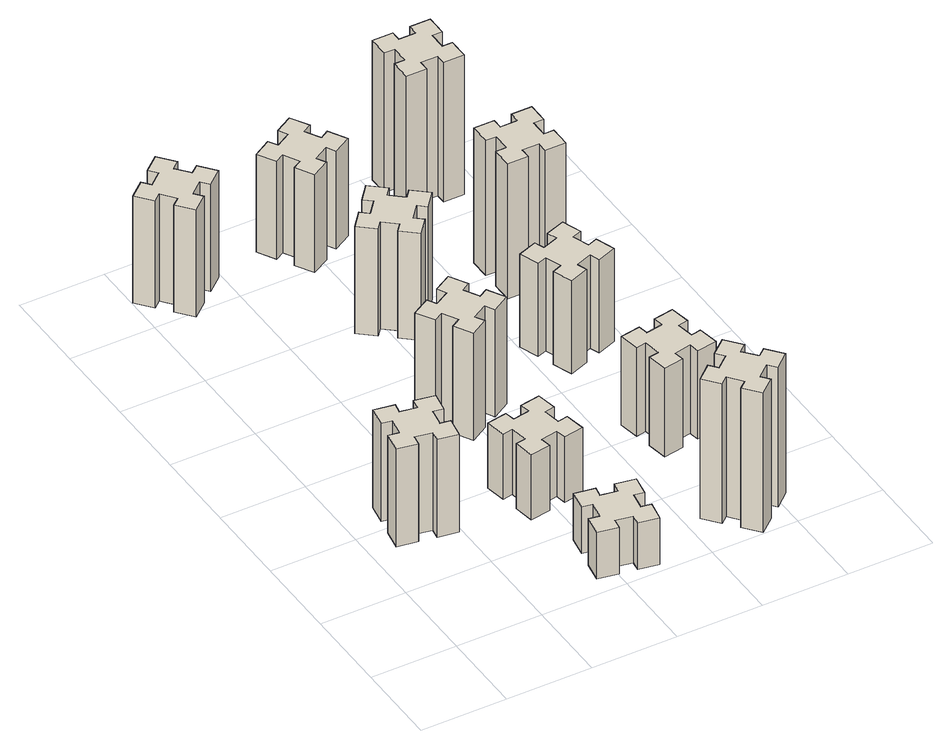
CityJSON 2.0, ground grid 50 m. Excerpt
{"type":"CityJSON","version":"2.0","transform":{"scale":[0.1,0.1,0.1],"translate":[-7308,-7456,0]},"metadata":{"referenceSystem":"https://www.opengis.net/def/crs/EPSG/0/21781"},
"CityObjects":{
"building1":{"type":"Building","attributes":{"class":"1000","function":"1000","usage":"1000","yearOfConstruction":2016,"roofType":"1000","measuredHeight":63,"storeysAboveGround":30,"storeysBelowGround":0},"geometry":[{"type":"Solid","lod":"1","boundaries":[[[[0,1,2,3,4,5,6,7,8,9,10,11,12,13,14,15,16,17,18,19]],[[17,16,20,21]],[[16,15,22,20]],[[15,14,23,22]],[[14,13,24,23]],[[13,12,25,24]],[[12,11,26,25]],[[11,10,27,26]],[[10,9,28,27]],[[9,8,29,28]],[[8,7,30,29]],[[7,6,31,30]],[[6,5,32,31]],[[5,4,33,32]],[[4,3,34,33]],[[3,2,35,34]],[[2,1,36,35]],[[1,0,37,36]],[[0,19,38,37]],[[19,18,39,38]],[[18,17,21,39]],[[24,25,26,27,28,29,30,31,32,33,34,35,36,37,38,39,21,20,22,23]]]]}]},
"building2":{"type":"Building","attributes":{"class":"1000","function":"1000","usage":"1000","yearOfConstruction":2016,"roofType":"1000","measuredHeight":30,"storeysAboveGround":30,"storeysBelowGround":0},"geometry":[{"type":"Solid","lod":"1","boundaries":[[[[40,41,42,43,44,45,46,47,48,49,50,51,52,53,54,55,56,57,58,59]],[[57,56,60,61]],[[56,55,62,60]],[[55,54,63,62]],[[54,53,64,63]],[[53,52,65,64]],[[52,51,66,65]],[[51,50,67,66]],[[50,49,68,67]],[[49,48,69,68]],[[48,47,70,69]],[[47,46,71,70]],[[46,45,72,71]],[[45,44,73,72]],[[44,43,74,73]],[[43,42,75,74]],[[42,41,76,75]],[[41,40,77,76]],[[40,59,78,77]],[[59,58,79,78]],[[58,57,61,79]],[[64,65,66,67,68,69,70,71,72,73,74,75,76,77,78,79,61,60,62,63]]]]}]},
"building3":{"type":"Building","attributes":{"class":"1000","function":"1000","usage":"1000","yearOfConstruction":2016,"roofType":"1000","measuredHeight":69,"storeysAboveGround":30,"storeysBelowGround":0},"geometry":[{"type":"Solid","lod":"1","boundaries":[[[[80,81,82,83,84,85,86,87,88,89,90,91,92,93,94,95,96,97,98,99]],[[97,96,100,101]],[[96,95,102,100]],[[95,94,103,102]],[[94,93,104,103]],[[93,92,105,104]],[[92,91,106,105]],[[91,90,107,106]],[[90,89,108,107]],[[89,88,109,108]],[[88,87,110,109]],[[87,86,111,110]],[[86,85,112,111]],[[85,84,113,112]],[[84,83,114,113]],[[83,82,115,114]],[[82,81,116,115]],[[81,80,117,116]],[[80,99,118,117]],[[99,98,119,118]],[[98,97,101,119]],[[104,105,106,107,108,109,110,111,112,113,114,115,116,117,118,119,101,100,102,103]]]]}]},
"building4":{"type":"Building","attributes":{"class":"1000","function":"1000","usage":"1000","yearOfConstruction":2016,"roofType":"1000","measuredHeight":42,"storeysAboveGround":30,"storeysBelowGround":0},"geometry":[{"type":"Solid","lod":"1","boundaries":[[[[120,121,122,123,124,125,126,127,128,129,130,131,132,133,134,135,136,137,138,139]],[[137,136,140,141]],[[136,135,142,140]],[[135,134,143,142]],[[134,133,144,143]],[[133,132,145,144]],[[132,131,146,145]],[[131,130,147,146]],[[130,129,148,147]],[[129,128,149,148]],[[128,127,150,149]],[[127,126,151,150]],[[126,125,152,151]],[[125,124,153,152]],[[124,123,154,153]],[[123,122,155,154]],[[122,121,156,155]],[[121,120,157,156]],[[120,139,158,157]],[[139,138,159,158]],[[138,137,141,159]],[[144,145,146,147,148,149,150,151,152,153,154,155,156,157,158,159,141,140,142,143]]]]}]},
"building5":{"type":"Building","attributes":{"class":"1000","function":"1000","usage":"1000","yearOfConstruction":2016,"roofType":"1000","measuredHeight":69,"storeysAboveGround":30,"storeysBelowGround":0},"geometry":[{"type":"Solid","lod":"1","boundaries":[[[[160,161,162,163,164,165,166,167,168,169,170,171,172,173,174,175,176,177,178,179]],[[177,176,180,181]],[[176,175,182,180]],[[175,174,183,182]],[[174,173,184,183]],[[173,172,185,184]],[[172,171,186,185]],[[171,170,187,186]],[[170,169,188,187]],[[169,168,189,188]],[[168,167,190,189]],[[167,166,191,190]],[[166,165,192,191]],[[165,164,193,192]],[[164,163,194,193]],[[163,162,195,194]],[[162,161,196,195]],[[161,160,197,196]],[[160,179,198,197]],[[179,178,199,198]],[[178,177,181,199]],[[184,185,186,187,188,189,190,191,192,193,194,195,196,197,198,199,181,180,182,183]]]]}]},
"building6":{"type":"Building","attributes":{"class":"1000","function":"1000","usage":"1000","yearOfConstruction":2016,"roofType":"1000","measuredHeight":69,"storeysAboveGround":30,"storeysBelowGround":0},"geometry":[{"type":"Solid","lod":"1","boundaries":[[[[200,201,202,203,204,205,206,207,208,209,210,211,212,213,214,215,216,217,218,219]],[[217,216,220,221]],[[216,215,222,220]],[[215,214,223,222]],[[214,213,224,223]],[[213,212,225,224]],[[212,211,226,225]],[[211,210,227,226]],[[210,209,228,227]],[[209,208,229,228]],[[208,207,230,229]],[[207,206,231,230]],[[206,205,232,231]],[[205,204,233,232]],[[204,203,234,233]],[[203,202,235,234]],[[202,201,236,235]],[[201,200,237,236]],[[200,219,238,237]],[[219,218,239,238]],[[218,217,221,239]],[[224,225,226,227,228,229,230,231,232,233,234,235,236,237,238,239,221,220,222,223]]]]}]},
"building7":{"type":"Building","attributes":{"class":"1000","function":"1000","usage":"1000","yearOfConstruction":2016,"roofType":"1000","measuredHeight":90,"storeysAboveGround":30,"storeysBelowGround":0},"geometry":[{"type":"Solid","lod":"1","boundaries":[[[[240,241,242,243,244,245,246,247,248,249,250,251,252,253,254,255,256,257,258,259]],[[257,256,260,261]],[[256,255,262,260]],[[255,254,263,262]],[[254,253,264,263]],[[253,252,265,264]],[[252,251,266,265]],[[251,250,267,266]],[[250,249,268,267]],[[249,248,269,268]],[[248,247,270,269]],[[247,246,271,270]],[[246,245,272,271]],[[245,244,273,272]],[[244,243,274,273]],[[243,242,275,274]],[[242,241,276,275]],[[241,240,277,276]],[[240,259,278,277]],[[259,258,279,278]],[[258,257,261,279]],[[264,265,266,267,268,269,270,271,272,273,274,275,276,277,278,279,261,260,262,263]]]]}]},
"building8":{"type":"Building","attributes":{"class":"1000","function":"1000","usage":"1000","yearOfConstruction":2016,"roofType":"1000","measuredHeight":63,"storeysAboveGround":30,"storeysBelowGround":0},"geometry":[{"type":"Solid","lod":"1","boundaries":[[[[280,281,282,283,284,285,286,287,288,289,290,291,292,293,294,295,296,297,298,299]],[[297,296,300,301]],[[296,295,302,300]],[[295,294,303,302]],[[294,293,304,303]],[[293,292,305,304]],[[292,291,306,305]],[[291,290,307,306]],[[290,289,308,307]],[[289,288,309,308]],[[288,287,310,309]],[[287,286,311,310]],[[286,285,312,311]],[[285,284,313,312]],[[284,283,314,313]],[[283,282,315,314]],[[282,281,316,315]],[[281,280,317,316]],[[280,299,318,317]],[[299,298,319,318]],[[298,297,301,319]],[[304,305,306,307,308,309,310,311,312,313,314,315,316,317,318,319,301,300,302,303]]]]}]},
"building9":{"type":"Building","attributes":{"class":"1000","function":"1000","usage":"1000","yearOfConstruction":2016,"roofType":"1000","measuredHeight":57,"storeysAboveGround":30,"storeysBelowGround":0},"geometry":[{"type":"Solid","lod":"1","boundaries":[[[[320,321,322,323,324,325,326,327,328,329,330,331,332,333,334,335,336,337,338,339]],[[337,336,340,341]],[[336,335,342,340]],[[335,334,343,342]],[[334,333,344,343]],[[333,332,345,344]],[[332,331,346,345]],[[331,330,347,346]],[[330,329,348,347]],[[329,328,349,348]],[[328,327,350,349]],[[327,326,351,350]],[[326,325,352,351]],[[325,324,353,352]],[[324,323,354,353]],[[323,322,355,354]],[[322,321,356,355]],[[321,320,357,356]],[[320,339,358,357]],[[339,338,359,358]],[[338,337,341,359]],[[344,345,346,347,348,349,350,351,352,353,354,355,356,357,358,359,341,340,342,343]]]]}]},
"building10":{"type":"Building","attributes":{"class":"1000","function":"1000","usage":"1000","yearOfConstruction":2016,"roofType":"1000","measuredHeight":60,"storeysAboveGround":30,"storeysBelowGround":0},"geometry":[{"type":"Solid","lod":"1","boundaries":[[[[360,361,362,363,364,365,366,367,368,369,370,371,372,373,374,375,376,377,378,379]],[[377,376,380,381]],[[376,375,382,380]],[[375,374,383,382]],[[374,373,384,383]],[[373,372,385,384]],[[372,371,386,385]],[[371,370,387,386]],[[370,369,388,387]],[[369,368,389,388]],[[368,367,390,389]],[[367,366,391,390]],[[366,365,392,391]],[[365,364,393,392]],[[364,363,394,393]],[[363,362,395,394]],[[362,361,396,395]],[[361,360,397,396]],[[360,379,398,397]],[[379,378,399,398]],[[378,377,381,399]],[[384,385,386,387,388,389,390,391,392,393,394,395,396,397,398,399,381,380,382,383]]]]}]},
"building11":{"type":"Building","attributes":{"class":"1000","function":"1000","usage":"1000","yearOfConstruction":2016,"roofType":"1000","measuredHeight":87,"storeysAboveGround":30,"storeysBelowGround":0},"geometry":[{"type":"Solid","lod":"1","boundaries":[[[[400,401,402,403,404,405,406,407,408,409,410,411,412,413,414,415,416,417,418,419]],[[417,416,420,421]],[[416,415,422,420]],[[415,414,423,422]],[[414,413,424,423]],[[413,412,425,424]],[[412,411,426,425]],[[411,410,427,426]],[[410,409,428,427]],[[409,408,429,428]],[[408,407,430,429]],[[407,406,431,430]],[[406,405,432,431]],[[405,404,433,432]],[[404,403,434,433]],[[403,402,435,434]],[[402,401,436,435]],[[401,400,437,436]],[[400,419,438,437]],[[419,418,439,438]],[[418,417,421,439]],[[424,425,426,427,428,429,430,431,432,433,434,435,436,437,438,439,421,420,422,423]]]]}]},
"building12":{"type":"Building","attributes":{"class":"1000","function":"1000","usage":"1000","yearOfConstruction":2016,"roofType":"1000","measuredHeight":90,"storeysAboveGround":30,"storeysBelowGround":0},"geometry":[{"type":"Solid","lod":"1","boundaries":[[[[440,441,442,443,444,445,446,447,448,449,450,451,452,453,454,455,456,457,458,459]],[[457,456,460,461]],[[456,455,462,460]],[[455,454,463,462]],[[454,453,464,463]],[[453,452,465,464]],[[452,451,466,465]],[[451,450,467,466]],[[450,449,468,467]],[[449,448,469,468]],[[448,447,470,469]],[[447,446,471,470]],[[446,445,472,471]],[[445,444,473,472]],[[444,443,474,473]],[[443,442,475,474]],[[442,441,476,475]],[[441,440,477,476]],[[440,459,478,477]],[[459,458,479,478]],[[458,457,461,479]],[[464,465,466,467,468,469,470,471,472,473,474,475,476,477,478,479,461,460,462,463]]]]}]}
},
"vertices":[
[445,917,0],[462,1015,0],[521,1005,0],[542,1123,0],[424,1144,0],[414,1085,0],[315,1102,0],[326,1161,0],[207,1182,0],[187,1064,0],[246,1054,0],[228,955,0],[169,966,0],[148,847,0],[267,827,0],[277,886,0],[375,868,0],[365,809,0],[483,788,0],[504,907,0],[375,868,630],[365,809,630],[277,886,630],[267,827,630],[148,847,630],[169,966,630],[228,955,630],[246,1054,630],[187,1064,630],[207,1182,630],[326,1161,630],[315,1102,630],[414,1085,630],[424,1144,630],[542,1123,630],[521,1005,630],[462,1015,630],[445,917,630],[504,907,630],[483,788,630],
[986,314,0],[968,215,0],[909,226,0],[888,107,0],[1007,87,0],[1017,146,0],[1115,128,0],[1105,69,0],[1223,48,0],[1244,167,0],[1185,177,0],[1202,275,0],[1261,265,0],[1282,383,0],[1164,404,0],[1154,345,0],[1055,362,0],[1066,421,0],[947,442,0],[927,324,0],[1055,362,300],[1066,421,300],[1154,345,300],[1164,404,300],[1282,383,300],[1261,265,300],[1202,275,300],[1185,177,300],[1244,167,300],[1223,48,300],[1105,69,300],[1115,128,300],[1017,146,300],[1007,87,300],[888,107,300],[909,226,300],[968,215,300],[986,314,300],[927,324,300],[947,442,300],
[278,3089,0],[354,3153,0],[393,3107,0],[485,3184,0],[408,3276,0],[362,3238,0],[297,3314,0],[343,3353,0],[266,3445,0],[174,3368,0],[213,3322,0],[136,3257,0],[98,3303,0],[6,3226,0],[83,3134,0],[129,3173,0],[193,3096,0],[147,3058,0],[224,2966,0],[316,3043,0],[193,3096,690],[147,3058,690],[129,3173,690],[83,3134,690],[6,3226,690],[98,3303,690],[136,3257,690],[213,3322,690],[174,3368,690],[266,3445,690],[343,3353,690],[297,3314,690],[362,3238,690],[408,3276,690],[485,3184,690],[393,3107,690],[354,3153,690],[278,3089,690],[316,3043,690],[224,2966,690],
[1015,1002,0],[917,985,0],[907,1044,0],[788,1023,0],[809,905,0],[868,915,0],[886,817,0],[827,807,0],[847,688,0],[966,709,0],[955,768,0],[1054,786,0],[1064,727,0],[1182,747,0],[1161,866,0],[1102,855,0],[1085,954,0],[1144,964,0],[1123,1082,0],[1005,1061,0],[1085,954,420],[1144,964,420],[1102,855,420],[1161,866,420],[1182,747,420],[1064,727,420],[1054,786,420],[955,768,420],[966,709,420],[847,688,420],[827,807,420],[886,817,420],[868,915,420],[809,905,420],[788,1023,420],[907,1044,420],[917,985,420],[1015,1002,420],[1005,1061,420],[1123,1082,420],
[865,1614,0],[915,1527,0],[863,1497,0],[923,1393,0],[1027,1453,0],[997,1505,0],[1084,1555,0],[1114,1503,0],[1218,1563,0],[1158,1667,0],[1106,1637,0],[1056,1724,0],[1108,1754,0],[1048,1858,0],[944,1798,0],[974,1746,0],[887,1696,0],[857,1748,0],[753,1688,0],[813,1584,0],[887,1696,690],[857,1748,690],[974,1746,690],[944,1798,690],[1048,1858,690],[1108,1754,690],[1056,1724,690],[1106,1637,690],[1158,1667,690],[1218,1563,690],[1114,1503,690],[1084,1555,690],[997,1505,690],[1027,1453,690],[923,1393,690],[863,1497,690],[915,1527,690],[865,1614,690],[813,1584,690],[753,1688,690],
[1194,2517,0],[1118,2582,0],[1156,2628,0],[1064,2705,0],[987,2613,0],[1033,2574,0],[969,2498,0],[923,2536,0],[846,2444,0],[938,2367,0],[976,2413,0],[1053,2349,0],[1014,2303,0],[1106,2226,0],[1183,2318,0],[1137,2356,0],[1202,2433,0],[1248,2394,0],[1325,2486,0],[1233,2563,0],[1202,2433,690],[1248,2394,690],[1137,2356,690],[1183,2318,690],[1106,2226,690],[1014,2303,690],[1053,2349,690],[976,2413,690],[938,2367,690],[846,2444,690],[923,2536,690],[969,2498,690],[1033,2574,690],[987,2613,690],[1064,2705,690],[1156,2628,690],[1118,2582,690],[1194,2517,690],[1233,2563,690],[1325,2486,690],
[1858,129,0],[1934,193,0],[1973,147,0],[2065,224,0],[1988,316,0],[1942,278,0],[1877,354,0],[1923,393,0],[1846,485,0],[1754,408,0],[1793,362,0],[1716,297,0],[1678,343,0],[1586,266,0],[1663,174,0],[1709,213,0],[1773,136,0],[1727,98,0],[1804,6,0],[1896,83,0],[1773,136,900],[1727,98,900],[1709,213,900],[1663,174,900],[1586,266,900],[1678,343,900],[1716,297,900],[1793,362,900],[1754,408,900],[1846,485,900],[1923,393,900],[1877,354,900],[1942,278,900],[1988,316,900],[2065,224,900],[1973,147,900],[1934,193,900],[1858,129,900],[1896,83,900],[1804,6,900],
[1106,3217,0],[1056,3304,0],[1108,3334,0],[1048,3438,0],[944,3378,0],[974,3326,0],[887,3276,0],[857,3328,0],[753,3268,0],[813,3164,0],[865,3194,0],[915,3107,0],[863,3077,0],[923,2973,0],[1027,3033,0],[997,3085,0],[1084,3135,0],[1114,3083,0],[1218,3143,0],[1158,3247,0],[1084,3135,630],[1114,3083,630],[997,3085,630],[1027,3033,630],[923,2973,630],[863,3077,630],[915,3107,630],[865,3194,630],[813,3164,630],[753,3268,630],[857,3328,630],[887,3276,630],[974,3326,630],[944,3378,630],[1048,3438,630],[1108,3334,630],[1056,3304,630],[1106,3217,630],[1158,3247,630],[1218,3143,630],
[1855,1102,0],[1757,1085,0],[1747,1144,0],[1628,1123,0],[1649,1005,0],[1708,1015,0],[1726,917,0],[1667,907,0],[1687,788,0],[1806,809,0],[1795,868,0],[1894,886,0],[1904,827,0],[2022,847,0],[2001,966,0],[1942,955,0],[1925,1054,0],[1984,1064,0],[1963,1182,0],[1845,1161,0],[1925,1054,570],[1984,1064,570],[1942,955,570],[2001,966,570],[2022,847,570],[1904,827,570],[1894,886,570],[1795,868,570],[1806,809,570],[1687,788,570],[1667,907,570],[1726,917,570],[1708,1015,570],[1649,1005,570],[1628,1123,570],[1747,1144,570],[1757,1085,570],[1855,1102,570],[1845,1161,570],[1963,1182,570],
[1605,1835,0],[1639,1741,0],[1583,1720,0],[1624,1607,0],[1737,1649,0],[1716,1705,0],[1810,1739,0],[1830,1683,0],[1943,1724,0],[1902,1837,0],[1846,1816,0],[1812,1910,0],[1868,1930,0],[1827,2043,0],[1714,2002,0],[1735,1946,0],[1641,1912,0],[1620,1968,0],[1507,1927,0],[1549,1814,0],[1641,1912,600],[1620,1968,600],[1735,1946,600],[1714,2002,600],[1827,2043,600],[1868,1930,600],[1812,1910,600],[1846,1816,600],[1902,1837,600],[1943,1724,600],[1830,1683,600],[1810,1739,600],[1716,1705,600],[1737,1649,600],[1624,1607,600],[1583,1720,600],[1639,1741,600],[1605,1835,600],[1549,1814,600],[1507,1927,600],
[1875,2575,0],[1775,2575,0],[1775,2635,0],[1655,2635,0],[1655,2515,0],[1715,2515,0],[1715,2415,0],[1655,2415,0],[1655,2295,0],[1775,2295,0],[1775,2355,0],[1875,2355,0],[1875,2295,0],[1995,2295,0],[1995,2415,0],[1935,2415,0],[1935,2515,0],[1995,2515,0],[1995,2635,0],[1875,2635,0],[1935,2515,870],[1995,2515,870],[1935,2415,870],[1995,2415,870],[1995,2295,870],[1875,2295,870],[1875,2355,870],[1775,2355,870],[1775,2295,870],[1655,2295,870],[1655,2415,870],[1715,2415,870],[1715,2515,870],[1655,2515,870],[1655,2635,870],[1775,2635,870],[1775,2575,870],[1875,2575,870],[1875,2635,870],[1995,2635,870],
[1675,3195,0],[1775,3195,0],[1775,3135,0],[1895,3135,0],[1895,3255,0],[1835,3255,0],[1835,3355,0],[1895,3355,0],[1895,3475,0],[1775,3475,0],[1775,3415,0],[1675,3415,0],[1675,3475,0],[1555,3475,0],[1555,3355,0],[1615,3355,0],[1615,3255,0],[1555,3255,0],[1555,3135,0],[1675,3135,0],[1615,3255,900],[1555,3255,900],[1615,3355,900],[1555,3355,900],[1555,3475,900],[1675,3475,900],[1675,3415,900],[1775,3415,900],[1775,3475,900],[1895,3475,900],[1895,3355,900],[1835,3355,900],[1835,3255,900],[1895,3255,900],[1895,3135,900],[1775,3135,900],[1775,3195,900],[1675,3195,900],[1675,3135,900],[1555,3135,900]
]}
